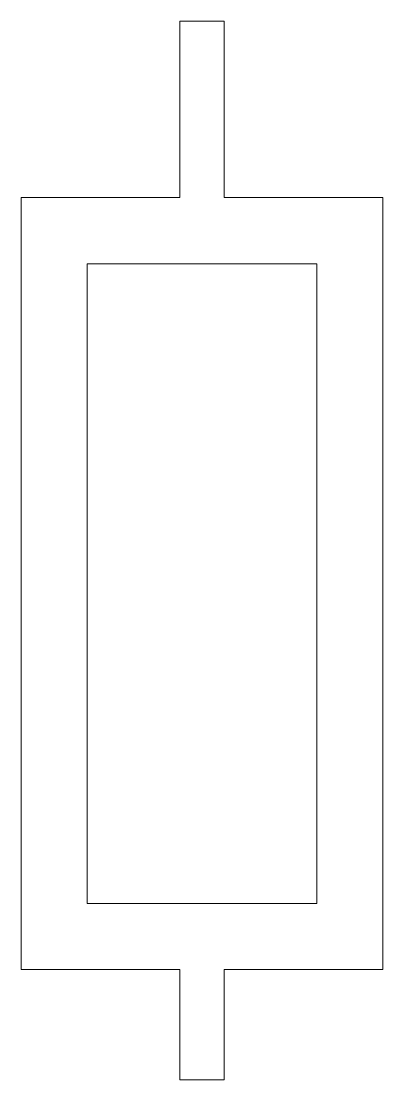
# Model space of a CAD drawing. Header units: inches. Extents: x -0.41 to 0.41, y -0.25 to 2.15.
import ezdxf

# ---------------------------------------------------------------- set-up
doc = ezdxf.new("R2010")
doc.units = ezdxf.units.IN
doc.header["$MEASUREMENT"] = 0

msp = doc.modelspace()

# ---------------------------------------------------------------- linework, layer by layer
at = {"color": 1, "lineweight": 5}
for p, q in [((-0.05, 2.1509), (-0.05, 1.7509)), ((0.05, 2.1509), (-0.05, 2.1509)), ((0.05, 1.7509), (0.05, 2.1509)), ((-0.41, 1.7509), (-0.41, 0.0009)), ((-0.05, 1.7509), (-0.41, 1.7509)), ((0.41, 1.7509), (0.05, 1.7509)), ((0.41, 0.0009), (0.41, 1.7509)), ((-0.26, 1.6009), (-0.26, 0.1509)), ((0.26, 1.6009), (-0.26, 1.6009)), ((0.26, 1.6009), (-0.26, 1.6009)), ((-0.26, 1.6009), (-0.26, 0.1509)), ((0.26, 0.1509), (0.26, 1.6009)), ((0.26, 0.1509), (0.26, 1.6009)), ((-0.26, 0.1509), (0.26, 0.1509)), ((-0.26, 0.1509), (0.26, 0.1509)), ((-0.41, 0.0009), (-0.05, 0.0009)), ((-0.05, 0.0009), (-0.05, -0.2491)), ((0.05, 0.0009), (0.41, 0.0009)), ((0.05, -0.2491), (0.05, 0.0009)), ((-0.05, -0.2491), (0.05, -0.2491))]:
    msp.add_line(p, q, dxfattribs=at)

doc.saveas('drawing.dxf')
